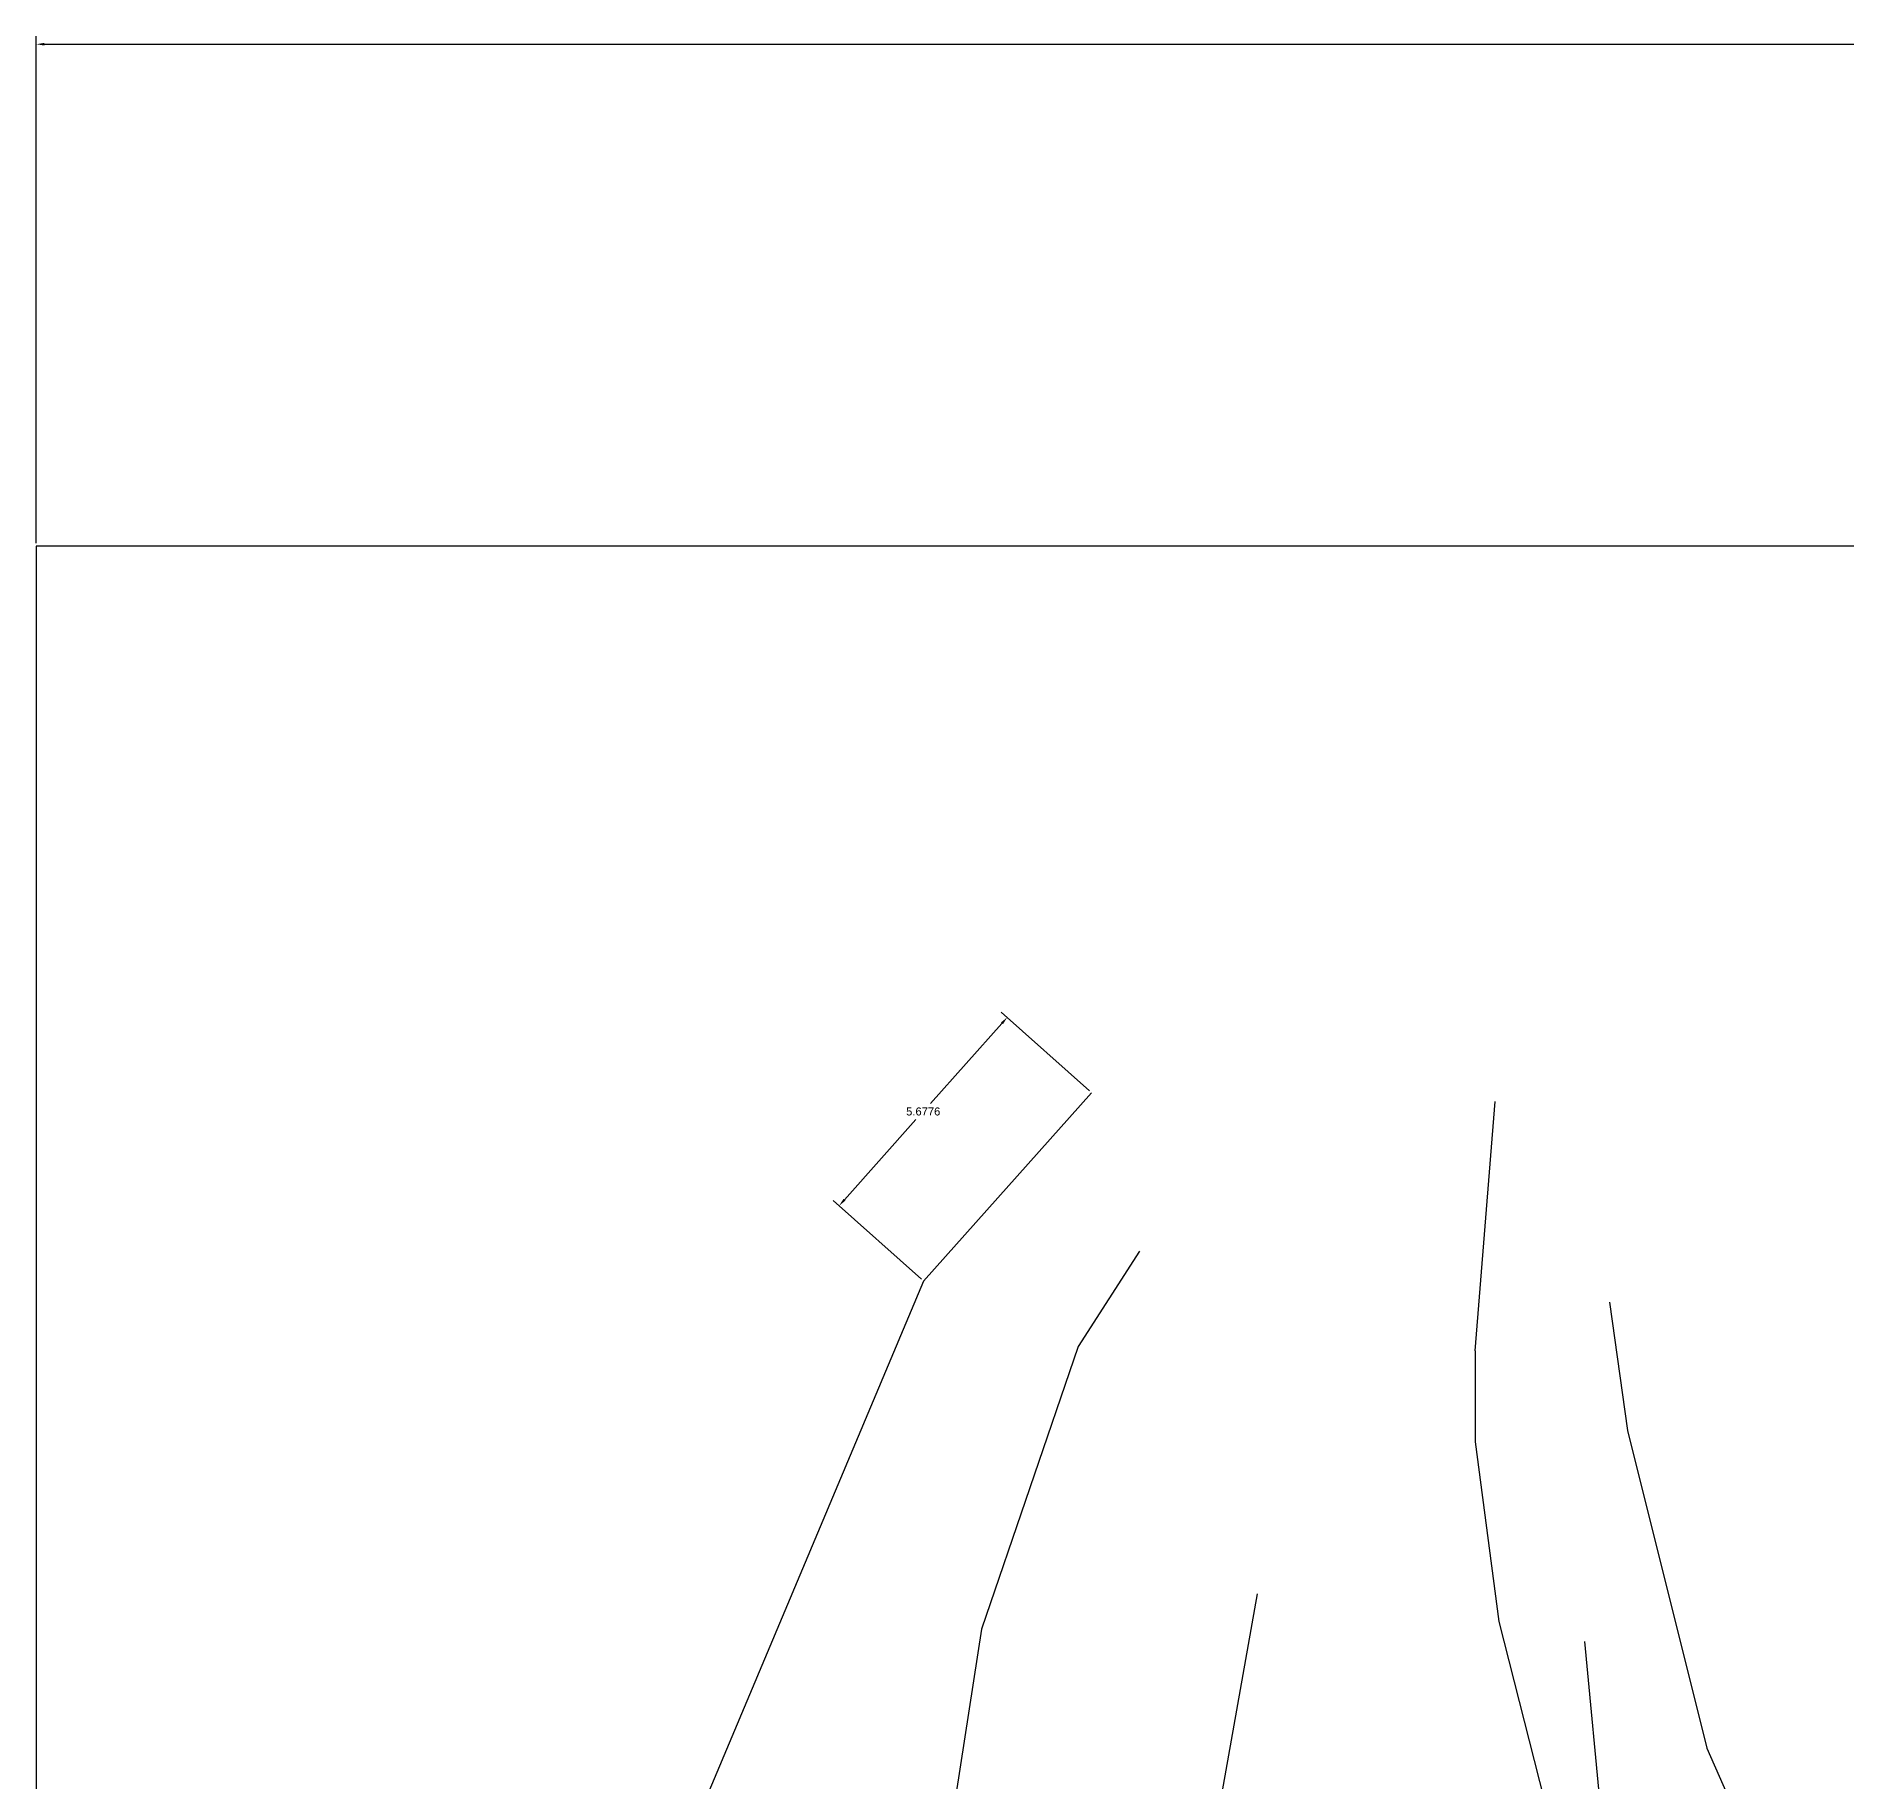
# Model space of a CAD drawing. Header units: millimetres. Extents: x 0 to 126, y 0 to 111.
# Drawn here: x 0 to 40.72, y 72.22 to 111.46 of the extents above; entities that cross this region are included whole.
import ezdxf

# ---------------------------------------------------------------- set-up
doc = ezdxf.new("R2010")
doc.units = ezdxf.units.MM
doc.header["$MEASUREMENT"] = 0
doc.styles.get("Standard").update_dxf_attribs({"font": 'arial.ttf'})
doc.dimstyles.get("Standard").update_dxf_attribs({"dimtxt": 0.18, "dimasz": 0.18, "dimexe": 0.18, "dimexo": 0.0625, "dimgap": 0.09, "dimtad": 0, "dimtih": 1, "dimtoh": 1, "dimdec": 4, "dimzin": 0, "dimdsep": 46, "dimtxsty": 'Standard', "dimcen": 0.09, "dimadec": 0, "dimazin": 0, "dimtfac": 1, "dimtdec": 4, "dimtofl": 0, "dimtmove": 0, "dimatfit": 3, "dimfxl": 1, "dimtolj": 1, "dimtzin": 0, "dimarcsym": 0})

# ---------------------------------------------------------------- blocks, each defined once
blk = doc.blocks.new('*D131')
at = {"color": 0, "lineweight": -2, "transparency": 16777216}
for p, q in [((0, 100.062), (0, 111.462)), ((0.18, 111.282), (49.405, 111.282)), ((99.82, 111.282), (50.595, 111.282)), ((100, 100.062), (100, 111.462))]:
    blk.add_line(p, q, dxfattribs=at)
at = {"color": 0, "transparency": 16777216}
for points in [[(0.18, 111.312), (0.18, 111.252), (0, 111.282)], [(99.82, 111.312), (99.82, 111.252), (100, 111.282)]]:
    blk.add_solid(points, dxfattribs=at)
at = {"layer": 'Defpoints', "color": 0, "transparency": 16777216}
for p in [(0, 111.282), (0, 100), (100, 100)]:
    blk.add_point(p, dxfattribs=at)
at = {"color": 0, "transparency": 16777216, "insert": (50, 111.282), "char_height": 0.18, "attachment_point": 5}
blk.add_mtext('\\A1;100.0000', dxfattribs=at)
blk = doc.blocks.new('*D133')
at = {"color": 0, "lineweight": -2, "transparency": 16777216}
for p, q in [((21.722, 89.268), (20.113, 87.467)), ((23.692, 87.751), (21.707, 89.522)), ((18.18, 85.302), (19.788, 87.103)), ((19.91, 83.516), (17.926, 85.287))]:
    blk.add_line(p, q, dxfattribs=at)
at = {"color": 0, "transparency": 16777216}
for points in [[(21.699, 89.288), (21.744, 89.248), (21.841, 89.403)], [(18.157, 85.322), (18.202, 85.282), (18.06, 85.168)]]:
    blk.add_solid(points, dxfattribs=at)
at = {"layer": 'Defpoints', "color": 0, "transparency": 16777216}
for p in [(23.738, 87.709), (18.06, 85.168), (19.957, 83.474)]:
    blk.add_point(p, dxfattribs=at)
at = {"color": 0, "transparency": 16777216, "insert": (19.951, 87.285), "char_height": 0.18, "attachment_point": 5}
blk.add_mtext('\\A1;5.6776', dxfattribs=at)

msp = doc.modelspace()

# ---------------------------------------------------------------- linework, layer by layer
for p, q in [((23.73819, 87.70888), (19.95662, 83.4739)), ((32.36695, 81.90133), (32.81744, 87.51418)), ((24.81235, 84.14547), (23.43587, 82.00095)), ((19.95662, 83.4739), (12.41384, 65.54065)), ((35.39002, 82.99831), (35.79456, 80.11035)), ((23.43587, 82.00095), (21.26303, 75.64903)), ((32.36695, 81.90133), (32.36606, 79.8561)), ((32.36606, 79.8561), (32.89901, 75.81918)), ((35.79456, 80.11035), (37.57825, 72.96825)), ((27.4634, 76.44424), (25.31572, 64.41807)), ((32.89901, 75.81918), (34.16656, 70.83107)), ((21.26303, 75.64903), (19.35445, 63.40532)), ((34.82173, 75.36613), (35.27142, 70.70325)), ((37.57825, 72.96825), (39.91459, 67.66345))]:
    msp.add_line(p, q)
msp.add_lwpolyline([(0, 0), (100, 0), (100, 100), (0, 100)], close=True)

# ---------------------------------------------------------------- dimensions: what is measured, and where the dimension line sits
dim = msp.add_linear_dim(base=(0, 111.28188), p1=(100, 100), p2=(0, 100), dimstyle='Standard')
dim.commit()
dim.dimension.update_dxf_attribs({"geometry": '*D131', "text_midpoint": (50, 111.28188)})
dim = msp.add_aligned_dim(p1=(23.73819, 87.70888), p2=(19.95662, 83.4739), distance=-2.54284, dimstyle='Standard')
dim.commit()
dim.dimension.update_dxf_attribs({"geometry": '*D133', "text_midpoint": (19.95068, 87.28505)})

doc.saveas('drawing.dxf')
